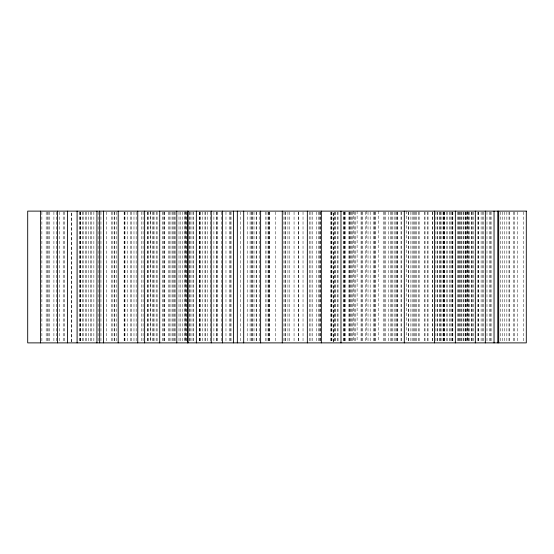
<?xml version="1.0" encoding="UTF-8"?>
<svg xmlns="http://www.w3.org/2000/svg" width="554" height="554" viewBox="0 0 554 554"><rect width="100%" height="100%" fill="white"/><g stroke="black" fill="none" stroke-linecap="round" stroke-linejoin="round"><path stroke-width="0.42" stroke-dasharray="2.77 2.08" d="M523.253 211.974L523.253 342.026M517.685 211.974L517.609 342.026M514.465 211.974L514.465 342.026M513.752 211.974L513.752 342.026M509.728 211.974L509.728 342.026M508.988 211.974L508.988 342.026M506.855 211.974L506.855 342.026M504.258 211.974L504.258 342.884M502.395 211.974L502.395 342.026M500.768 211.974L500.768 342.884M491.093 211.974L491.093 342.026M490.532 211.974L490.532 342.026M489.494 211.974L489.494 342.026M486.994 211.974L486.994 342.026M483.337 211.974L483.337 342.026M482.707 211.974L482.742 342.026M481.107 211.974L481.107 342.026M478.774 211.974L478.774 342.026M478.524 211.974L478.524 342.026M477.873 211.974L477.873 342.026M473.296 211.974L473.317 342.026M472.797 211.974L472.797 342.026M471.745 211.974L471.745 342.026M471.565 211.974L471.565 342.026M469.224 211.974L469.224 342.026M468.469 211.974L468.469 342.026M468.088 211.974L468.088 342.026M467.798 211.974L467.798 342.026M467.244 211.116L467.244 342.026M466.627 211.974L466.627 342.026M465.962 211.974L465.921 342.026M465.727 211.974L465.727 342.884M465.464 211.974L465.464 342.026M463.906 211.974L463.906 342.026M463.407 211.974L463.407 342.026M461.904 211.974L461.904 342.026M461.143 211.974L461.143 342.026M460.395 211.974L460.395 342.026M459.19 211.974L459.19 342.026M458.996 211.974L458.996 342.026M458.677 211.974L458.677 342.026M457.777 211.974L457.777 342.026M452.874 211.974L452.874 342.026M452.597 211.974L452.597 342.026M452.486 211.974L452.486 342.026M451.586 211.974L451.586 342.026M450.139 211.974L450.139 342.026M449.211 211.974L449.211 342.026M447.701 211.974L447.701 342.026M446.482 211.974L446.482 342.026M444.301 211.974L444.301 342.026M444.086 211.974L444.086 342.026M444.017 211.974L443.969 342.026M443.629 211.974L443.629 342.026M443.138 211.974L443.138 342.026M441.898 211.974L441.898 342.026M440.735 211.974L440.735 342.026M440.028 211.974L440.028 342.026M439.287 211.974L439.287 342.026M437.535 211.974L437.535 342.026M437.148 211.974L437.148 342.026M435.88 211.974L435.88 342.026M432.688 211.974L432.688 342.026M432.522 211.974L432.522 342.884M428.034 211.974L428.034 342.026M427.376 211.974L427.376 342.026M425.022 211.974L425.022 342.026M424.62 211.974L424.62 342.026M419.149 211.974L419.149 342.026M418.554 211.974L418.554 342.026M416.269 211.974L416.269 342.026M415.659 211.974L415.659 342.026M414.745 211.974L414.745 342.026M413.215 211.974L413.215 342.026M412.155 211.974L412.155 342.026M410.881 211.974L410.881 342.884M408.734 211.974L408.734 342.026M408.353 211.974L408.353 342.026M406.698 211.116L406.698 342.026M401.318 211.974L401.318 342.026M401.02 211.974L401.02 342.026M397.301 211.974L397.301 342.026M397.218 211.974L397.218 342.026M396.249 211.974L396.249 342.026M395.888 211.974L395.888 342.026M394.15 211.974L394.15 342.026M392.696 211.974L392.696 342.026M391.152 211.974L391.207 342.026M390.868 211.974L390.868 342.026M388.693 211.974L388.693 342.026M385.238 211.974L385.238 342.884M384.781 211.974L384.781 342.026M383.603 211.974L383.603 342.026M378.604 211.116L378.604 342.026M375.439 211.974L375.439 342.026M374.933 211.974L374.933 342.026M374.428 211.974L374.428 342.026M373.223 211.974L373.223 342.026M370.176 211.974L370.176 342.026M368.029 211.974L368.029 342.026M366.72 211.116L366.72 342.026M365.751 211.974L365.751 342.026M362.475 211.974L362.475 342.026M361.887 211.974L361.887 342.884M361.056 211.974L361.056 342.026M357.115 211.116L357.115 342.026M355.758 211.974L355.758 342.026M354.172 211.974L354.172 342.026M353.196 211.116L353.237 342.026M352.448 211.974L352.448 342.026M351.79 211.974L351.79 342.026M350.821 211.974L350.821 342.884M349.92 211.974L349.92 342.026M349.553 211.974L349.553 342.026M348.923 211.974L348.923 342.026M345.371 211.974L345.371 342.026M344.56 211.974L344.56 342.026M344.353 211.974L344.353 342.026M343.937 211.974L343.937 342.026M343.231 211.974L343.231 342.026M338.037 211.974L338.037 342.026M337.317 211.974L337.317 342.026M335.336 211.974L335.336 342.026M334.941 211.974L334.941 342.026M334.124 211.974L334.124 342.026M331.929 211.974L331.929 342.884M331.673 211.974L331.673 342.026M331.382 211.974L331.382 342.026M330.766 211.974L330.766 342.026M320.434 211.974L320.434 342.026M320.129 211.974L320.129 342.026M319.339 211.974L319.339 342.026M318.245 211.974L318.245 342.026M316.576 211.974L316.576 342.026M312.269 211.974L312.269 342.026M310.919 211.974L310.919 342.026M309.617 211.974L309.617 342.026M303.031 211.974L303.031 342.026M298.599 211.974L298.599 342.026M298.294 211.974L298.294 342.026M294.063 211.974L294.063 342.026M289.396 211.974L289.396 342.026M287.928 211.974L287.928 342.026M285.268 211.974L285.268 342.026M285.088 211.974L285.088 342.026M283.953 211.974L283.953 342.026M275.74 211.974L275.74 342.026M269.556 211.974L269.556 342.026M269.376 211.974L269.376 342.026M268.607 211.974L268.607 342.026M268.378 211.974L268.378 342.026M266.959 211.974L266.959 342.026M265.726 211.974L265.726 342.026M259.196 211.974L259.196 342.026M256.786 211.974L256.786 342.026M256.163 211.974L256.163 342.026M254.009 211.974L254.009 342.026M252.257 211.974L252.257 342.026M252.015 211.974L252.015 342.026M251.308 211.974L251.308 342.026M250.096 211.974L250.096 342.026M247.202 211.974L247.202 342.026M240.761 211.974L240.761 342.026M231.039 211.974L231.039 342.026M230.409 211.974L230.409 342.026M229.702 211.974L229.702 342.026M225.97 211.974L225.97 342.026M221.455 211.974L221.448 342.026M217.424 211.974L217.424 342.026M216.87 211.974L216.87 342.026M216.462 211.974L216.462 342.026M213.892 211.974L213.892 342.026M210.506 211.974L210.506 342.026M207.625 211.974L207.625 342.026M205.25 211.974L205.25 342.026M204.973 211.974L204.973 342.026M202.217 211.974L202.272 342.026M200.389 211.974L200.389 342.026M199.883 211.974L199.883 342.026M199.814 211.974L199.814 342.026M199.738 211.974L199.738 342.026M193.561 211.974L193.561 342.026M193 211.974L193 342.026M191.005 211.974L191.005 342.026M189.953 211.974L189.953 342.026M189.143 211.974L189.143 342.026M186.92 211.974L186.92 342.026M186.068 211.974L186.068 342.026M185.853 211.974L185.853 342.026M185.091 211.116L185.091 342.026M184.773 211.974L184.773 342.026M182.585 211.974L182.585 342.026M180.195 211.974L180.195 342.026M178.997 211.974L178.997 342.026M175.099 211.974L175.099 342.026M174.281 211.974L174.281 342.026M173.173 211.974L173.173 342.026M172.543 211.974L172.543 342.026M170.951 211.974L170.951 342.026M169.434 211.974L169.434 342.026M168.534 211.974L168.534 342.026M164.67 211.974L164.67 342.026M164.351 211.974L164.351 342.026M163.174 211.974L163.174 342.026M162.599 211.974L162.599 342.026M157.107 211.974L157.107 342.026M156.186 211.974L156.138 342.026M154.04 211.974L154.04 342.026M153.666 211.974L153.666 342.026M152.468 211.974L152.468 342.026M150.646 211.116L150.646 342.026M150.224 211.974L150.224 342.026M148.112 211.974L148.112 342.026M147.932 211.974L147.932 342.026M147.253 211.974L147.253 342.026M143.084 211.974L143.084 342.026M141.492 211.974L141.492 342.026M136.145 211.974L136.145 342.026M133.985 211.974L133.985 342.026M131.298 211.974L131.298 342.026M130.806 211.974L130.806 342.026M127.378 211.974L127.378 342.026M124.975 211.974L124.975 342.026M124.539 211.974L124.539 342.026M124.138 211.974L124.138 342.026M116.811 211.974L116.811 342.026M114.823 211.974L114.823 342.026M114.699 211.974L114.699 342.026M112.85 211.974L112.85 342.026M111.319 211.974L111.319 342.026M106.507 211.974L106.507 342.026M100.96 211.974L100.96 342.884M98.113 211.974L98.113 342.026M93.861 211.974L93.861 342.026M91.272 211.974L91.272 342.026M90.461 211.974L90.461 342.026M88.425 211.974L88.425 342.026M86.327 211.974L86.327 342.026M85.268 211.974L85.268 342.026M83.148 211.974L83.148 342.026M82.809 211.974L82.809 342.884M80.773 211.974L80.773 342.026M80.185 211.974L80.185 342.026M79.998 211.974L79.998 342.884M79.88 211.974L79.88 342.026M64.693 211.974L64.693 342.026M63.198 211.974L63.198 342.026M59.437 211.974L59.437 342.026M56.425 211.974L56.425 342.026M53.904 211.974L53.904 342.026M49.528 211.974L49.528 342.026M48.129 211.974L48.129 342.026M47.782 211.974L47.782 342.026M46.169 211.974L46.169 342.026M41.882 211.974L41.882 342.026M333.543 342.026L333.543 211.974L333.508 342.026M71.528 342.026L71.528 211.974L71.473 342.026"/><path stroke-width="0.83" d="M498.697 211.116L498.697 342.884M497.804 211.116L497.804 342.884M494.043 211.116L494.043 342.884M485.346 211.116L485.346 342.884M475.339 211.116L475.339 342.884M455.36 211.116L455.36 342.884M434.551 211.116L434.551 342.884M404.302 211.116L404.302 342.884M340.98 211.116L340.98 342.884M321.334 211.116L321.334 342.884M307.345 211.116L307.345 342.884M282.277 211.116L282.277 342.884M260.622 211.116L260.622 342.884M243.691 211.116L243.691 342.884M237.341 211.116L237.341 342.884M233.566 211.116L233.566 342.884M222.383 211.116L222.383 342.884M211.247 211.116L211.247 342.884M196.351 211.116L196.351 342.884M187.944 211.116L187.944 342.884M187.764 211.116L187.764 342.884M176.781 211.116L176.781 342.884M159.704 211.116L159.704 342.884M144.636 211.116L144.636 342.884M137.745 211.116L137.745 342.884M118.203 211.116L118.203 342.884M103.466 211.116L103.466 342.884M99.672 211.116L99.672 342.884M96.922 211.116L96.922 342.884M77.096 211.116L77.096 342.884M67.45 211.116L67.45 342.884M57.505 211.116L57.505 342.884M40.594 211.116L40.594 342.884M526.3 211.116L27.7 211.116L27.7 342.884L526.3 342.884L526.3 211.116"/></g></svg>
